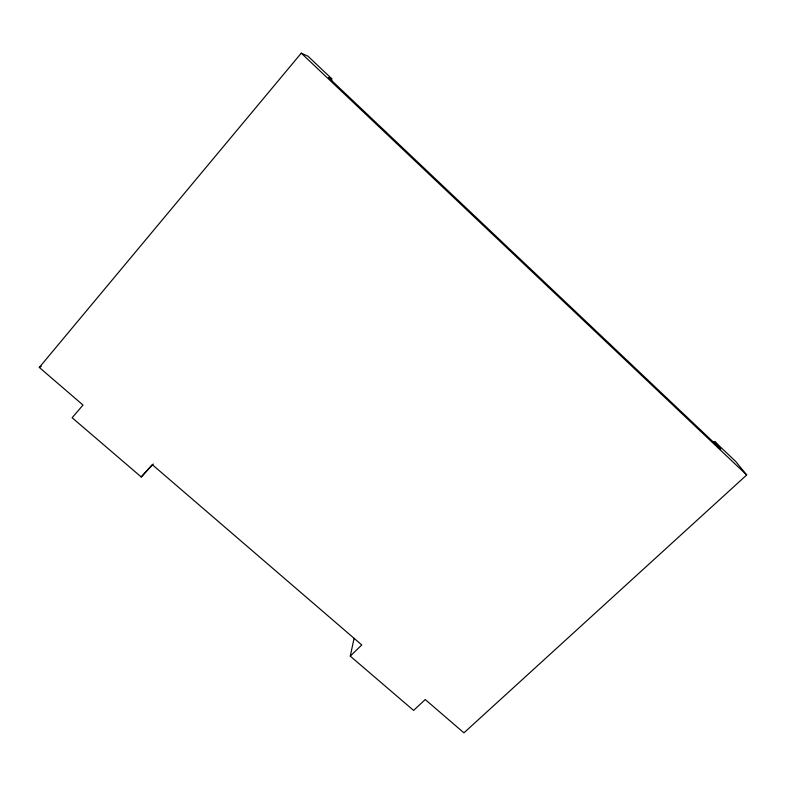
<?xml version="1.0" encoding="UTF-8"?>
<svg xmlns="http://www.w3.org/2000/svg" width="786" height="786" viewBox="0 0 786 786"><rect width="100%" height="100%" fill="white"/><g stroke="black" fill="none" stroke-linecap="round" stroke-linejoin="round"><path stroke-width="1.18" d="M331.633 81.164L331.751 78.738L308.024 56.248L301.264 53.163L39.3 367.435L83.011 405.045L72.125 417.739L141.244 476.974L153.221 463.995M712.666 442.164L715.014 441.87L735.755 461.52L746.7 474.97L463.927 732.837L425.236 699.54L413.593 710.416L350.261 656.133L354.093 638.311M141.244 476.974L152.287 464.664L361.766 644.933L350.261 656.133M39.3 367.435L41.314 366.296M331.751 78.738L328.479 77.529L720.831 449.16L715.014 441.87M301.264 53.163L746.7 474.97"/></g></svg>
